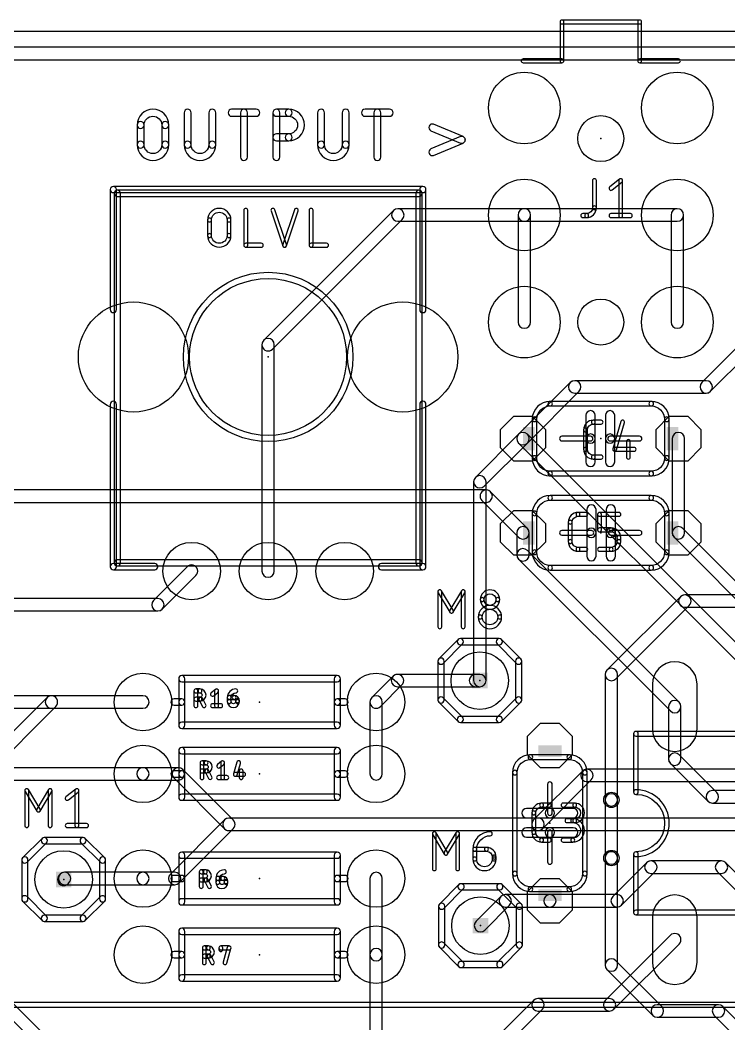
# Model space of a CAD drawing. Extents: x -1 to 105, y 0 to 76.
# Drawn here: x 22.98 to 46.14, y 42.78 to 75.59 of the extents above; entities that cross this region are included whole.
import ezdxf

# ---------------------------------------------------------------- set-up
doc = ezdxf.new("R2010")
doc.units = 0
for name, color, linetype in [('1', 12, 'CONTINUOUS'), ('16', 132, 'CONTINUOUS'), ('17', 110, 'CONTINUOUS'), ('18', 110, 'CONTINUOUS'), ('20', 31, 'CONTINUOUS'), ('21', 253, 'CONTINUOUS'), ('23', 53, 'CONTINUOUS'), ('25', 253, 'CONTINUOUS'), ('51', 253, 'CONTINUOUS')]:
    doc.layers.add(name, color=color, linetype=linetype)

# ---------------------------------------------------------------- blocks, each defined once
blk = doc.blocks.new('RECT')
blk.add_solid([(-0.5, -0.5), (0.5, -0.5), (-0.5, 0.5), (0.5, 0.5)])
blk = doc.blocks.new('OCTAGONP')
blk.add_lwpolyline([(-0.5, -0.2071), (-0.5, 0.2071), (-0.2071, 0.5), (0.2071, 0.5), (0.5, 0.2071), (0.5, -0.2071), (0.2071, -0.5), (-0.2071, -0.5)], close=True)
blk = doc.blocks.new('LONGP100')
blk.add_lwpolyline([(-0.5, -0.5), (0.5, -0.5, 1), (0.5, 0.5), (-0.5, 0.5, 1)], format="xyb", close=True)
blk = doc.blocks.new('ROUNDP')
blk.add_circle((0, 0), 0.5)
blk = doc.blocks.new('ROUNDV')
blk.add_circle((0, 0), 0.5)

msp = doc.modelspace()

# ---------------------------------------------------------------- linework, layer by layer
at = {"layer": '1'}
for points in [[(39.2663, 61.7663), (46.7663, 54.2663, 1), (47.0537, 54.5537), (39.5537, 62.0537, 1)], [(44.6932, 58.83), (44.6932, 61.91, 1), (44.2868, 61.91), (44.2868, 58.83, 1)], [(38.21, 60.2332), (22.37, 60.2332, 1), (22.37, 59.8268), (38.21, 59.8268, 1)], [(38.0663, 59.8863), (39.2663, 58.6863, 1), (39.5537, 58.9737), (38.3537, 60.1737, 1)], [(39.6132, 58.11), (39.6132, 58.83, 1), (39.2068, 58.83), (39.2068, 58.11, 1)], [(47.5637, 56.0437), (44.6337, 58.9737, 1), (44.3463, 58.6863), (47.2763, 55.7563, 1)], [(44.5137, 53.2937), (39.5537, 58.2537, 1), (39.2663, 57.9663), (44.2263, 53.0063, 1)], [(27.6237, 56.3363), (28.7237, 57.4363, 1), (28.4363, 57.7237), (27.3363, 56.6237, 1)], [(27.48, 56.6832), (20.22, 56.6832, 1), (20.22, 56.2768), (27.48, 56.2768, 1)], [(34.7537, 53.1563), (35.4537, 53.8563, 1), (35.1663, 54.1437), (34.4663, 53.4437, 1)], [(35.31, 53.7968), (38, 53.7968, 1), (38, 54.2032), (35.31, 54.2032, 1)], [(37.86, 53.7968), (38, 53.7968, 1), (38, 54.2032), (37.86, 54.2032, 1)], [(21, 53.0968), (26.99, 53.0968, 1), (26.99, 53.5032), (21, 53.5032, 1)], [(34.4068, 53.3), (34.4068, 50.95, 1), (34.8132, 50.95), (34.8132, 53.3, 1)], [(19.25, 50.7468), (26.99, 50.7468, 1), (26.99, 51.1532), (19.25, 51.1532, 1)], [(40.0437, 49.1563), (41.6437, 50.7563, 1), (41.3563, 51.0437), (39.7563, 49.4437, 1)], [(41.5, 50.6968), (58.7, 50.6968, 1), (58.7, 51.1032), (41.5, 51.1032, 1)], [(42.0968, 50.1), (42.0968, 48.2, 1), (42.5032, 48.2), (42.5032, 50.1, 1)], [(28.1737, 47.3863), (29.9437, 49.1563, 1), (29.6563, 49.4437), (27.8863, 47.6737, 1)], [(29.8, 49.0968), (39.9, 49.0968, 1), (39.9, 49.5032), (29.8, 49.5032, 1)], [(43.4463, 48.0437), (42.3463, 46.9437, 1), (42.6337, 46.6563), (43.7337, 47.7563, 1)], [(43.59, 47.6968), (45.9, 47.6968, 1), (45.9, 48.1032), (43.59, 48.1032, 1)], [(45.7563, 47.7563), (46.7663, 46.7463, 1), (47.0537, 47.0337), (46.0437, 48.0437, 1)], [(24.5437, 47.3563), (24.5737, 47.3863, 1), (24.2863, 47.6737), (24.2563, 47.6437, 1)], [(24.43, 47.3268), (26.99, 47.3268, 1), (26.99, 47.7332), (24.43, 47.7332, 1)], [(26.99, 47.3268), (28.03, 47.3268, 1), (28.03, 47.7332), (26.99, 47.7332, 1)], [(34.4068, 47.53), (34.4068, 45.04, 1), (34.8132, 45.04), (34.8132, 47.53, 1)], [(38.1637, 45.8463), (38.9737, 46.6563, 1), (38.6863, 46.9437), (37.8763, 46.1337, 1)], [(38.83, 46.5968), (40.29, 46.5968, 1), (40.29, 47.0032), (38.83, 47.0032, 1)], [(40.29, 46.5968), (42.49, 46.5968, 1), (42.49, 47.0032), (40.29, 47.0032, 1)], [(44.2263, 45.6737), (42.0963, 43.5437, 1), (42.3837, 43.2563), (44.5137, 45.3863, 1)], [(34.4068, 45.04), (34.4068, 40.91, 1), (34.8132, 40.91), (34.8132, 45.04, 1)], [(39.7563, 43.5437), (38.5363, 42.3237, 1), (38.8237, 42.0363), (40.0437, 43.2563, 1)], [(42.24, 43.6032), (39.9, 43.6032, 1), (39.9, 43.1968), (42.24, 43.1968, 1)]]:
    msp.add_lwpolyline(points, format="xyb", close=True, dxfattribs=at)
at = {"layer": '16'}
for points in [[(99.5, 74.7032), (4.5, 74.7032, 1), (4.5, 74.2968), (99.5, 74.2968, 1)], [(35.1755, 69.3629), (30.9363, 65.1237, 1), (31.2237, 64.8363), (35.4629, 69.0755, 1)], [(39.4542, 69.4224), (35.3192, 69.4224, 1), (35.3192, 69.016), (39.4542, 69.016, 1)], [(39.6574, 65.7192), (39.6574, 69.2192, 1), (39.251, 69.2192), (39.251, 65.7192, 1)], [(44.4542, 69.4224), (39.4542, 69.4224, 1), (39.4542, 69.016), (44.4542, 69.016, 1)], [(44.6574, 65.7192), (44.6574, 69.2192, 1), (44.251, 69.2192), (44.251, 65.7192, 1)], [(31.2832, 57.58), (31.2832, 64.98, 1), (30.8768, 64.98), (30.8768, 57.58, 1)], [(45.5437, 63.4563), (46.7437, 64.6563, 1), (46.4563, 64.9437), (45.2563, 63.7437, 1)], [(39.5537, 61.7663), (41.2437, 63.4563, 1), (40.9563, 63.7437), (39.2663, 62.0537, 1)], [(41.1, 63.3968), (45.4, 63.3968, 1), (45.4, 63.8032), (41.1, 63.8032, 1)], [(38.1437, 60.3563), (39.5537, 61.7663, 1), (39.2663, 62.0537), (37.8563, 60.6437, 1)], [(38.2032, 54), (38.2032, 60.5, 1), (37.7968, 60.5), (37.7968, 54, 1)], [(44.5563, 56.7437), (42.1563, 54.3437, 1), (42.4437, 54.0563), (44.8437, 56.4563, 1)], [(47.7, 56.8032), (44.7, 56.8032, 1), (44.7, 56.3968), (47.7, 56.3968, 1)], [(42.0968, 54.2), (42.0968, 50.1, 1), (42.5032, 50.1), (42.5032, 54.2, 1)], [(23.8563, 53.4437), (21.6563, 51.2437, 1), (21.9437, 50.9563), (24.1437, 53.1563, 1)], [(26.99, 53.5032), (24, 53.5032, 1), (24, 53.0968), (26.99, 53.0968, 1)], [(44.1668, 53.15), (44.1668, 51.43, 1), (44.5732, 51.43), (44.5732, 53.15, 1)], [(44.2263, 51.2863), (45.4563, 50.0563, 1), (45.7437, 50.3437), (44.5137, 51.5737, 1)], [(26.99, 50.7468), (28.15, 50.7468, 1), (28.15, 51.1532), (26.99, 51.1532, 1)], [(28.0063, 50.8063), (29.6563, 49.1563, 1), (29.9437, 49.4437), (28.2937, 51.0937, 1)], [(45.6, 49.9968), (64.5, 49.9968, 1), (64.5, 50.4032), (45.6, 50.4032, 1)], [(29.8, 49.0968), (66.4, 49.0968, 1), (66.4, 49.5032), (29.8, 49.5032, 1)], [(42.0968, 48.2), (42.0968, 44.7, 1), (42.5032, 44.7), (42.5032, 48.2, 1)], [(42.1563, 44.5563), (43.6563, 43.0563, 1), (43.9437, 43.3437), (42.4437, 44.8437, 1)], [(21.6563, 43.9563), (26.6563, 38.9563, 1), (26.9437, 39.2437), (21.9437, 44.2437, 1)], [(43.8, 42.9968), (45.8, 42.9968, 1), (45.8, 43.4032), (43.8, 43.4032, 1)], [(45.6563, 43.0563), (56.6563, 32.0563, 1), (56.9437, 32.3437), (45.9437, 43.3437, 1)]]:
    msp.add_lwpolyline(points, format="xyb", close=True, dxfattribs=at)
at = {"layer": '20'}
msp.add_line((101.55, 75.22), (2, 75.22), dxfattribs=at)
for centre in [(41.9542, 71.7192), (41.9542, 65.7192)]:
    msp.add_circle(centre, 0.75, dxfattribs=at)
at = {"layer": '21'}
for points in [[(26.023, 69.9514), (36.137, 69.9514, 1), (36.137, 70.1546), (26.023, 70.1546, 1)], [(26.1246, 66.13), (26.1246, 70.053, 1), (25.9214, 70.053), (25.9214, 66.13, 1)], [(36.0354, 70.053), (36.0354, 66.13, 1), (36.2386, 66.13), (36.2386, 70.053, 1)], [(26.1246, 57.723), (26.1246, 63.03, 1), (25.9214, 63.03), (25.9214, 57.723, 1)], [(36.0354, 63.03), (36.0354, 57.723, 1), (36.2386, 57.723), (36.2386, 63.03, 1)], [(40.299, 62.9768, 1), (40.299, 63.1292, 0.4142), (39.7148, 62.545, 1), (39.8672, 62.545, -0.4142)], [(40.299, 62.9768), (43.601, 62.9768, 1), (43.601, 63.1292), (40.299, 63.1292, 1)], [(44.0328, 62.545, 1), (44.1852, 62.545, 0.4142), (43.601, 63.1292, 1), (43.601, 62.9768, -0.4142)], [(41.7722, 61.91), (41.7722, 62.672, 1), (41.4674, 62.672), (41.4674, 61.91, 1)], [(42.4072, 61.91), (42.4072, 62.672, 1), (42.1024, 62.672), (42.1024, 61.91, 1)], [(41.7722, 61.148), (41.7722, 61.91, 1), (41.4674, 61.91), (41.4674, 61.148, 1)], [(42.4072, 61.148), (42.4072, 61.91, 1), (42.1024, 61.91), (42.1024, 61.148, 1)], [(40.68, 61.8338), (41.6198, 61.8338, 1), (41.6198, 61.9862), (40.68, 61.9862, 1)], [(43.22, 61.9862), (42.2548, 61.9862, 1), (42.2548, 61.8338), (43.22, 61.8338, 1)], [(39.8672, 61.275, 1), (39.7148, 61.275, 0.4142), (40.299, 60.6908, 1), (40.299, 60.8432, -0.4142)], [(43.601, 60.8432, 1), (43.601, 60.6908, 0.4142), (44.1852, 61.275, 1), (44.0328, 61.275, -0.4142)], [(40.299, 60.6908), (43.601, 60.6908, 1), (43.601, 60.8432), (40.299, 60.8432, 1)], [(40.299, 59.8968, 1), (40.299, 60.0492, 0.4142), (39.7148, 59.465, 1), (39.8672, 59.465, -0.4142)], [(43.601, 60.0492), (40.299, 60.0492, 1), (40.299, 59.8968), (43.601, 59.8968, 1)], [(41.4928, 59.592), (41.4928, 58.83, 1), (41.7976, 58.83), (41.7976, 59.592, 1)], [(42.1278, 59.592), (42.1278, 58.83, 1), (42.4326, 58.83), (42.4326, 59.592, 1)], [(44.0328, 59.465, 1), (44.1852, 59.465, 0.4142), (43.601, 60.0492, 1), (43.601, 59.8968, -0.4142)], [(40.68, 58.7538), (41.6452, 58.7538, 1), (41.6452, 58.9062), (40.68, 58.9062, 1)], [(41.4928, 58.83), (41.4928, 58.068, 1), (41.7976, 58.068), (41.7976, 58.83, 1)], [(42.1278, 58.83), (42.1278, 58.068, 1), (42.4326, 58.068), (42.4326, 58.83, 1)], [(43.22, 58.9062), (42.2802, 58.9062, 1), (42.2802, 58.7538), (43.22, 58.7538, 1)], [(39.8672, 58.195, 1), (39.7148, 58.195, 0.4142), (40.299, 57.6108, 1), (40.299, 57.7632, -0.4142)], [(43.601, 57.7632, 1), (43.601, 57.6108, 0.4142), (44.1852, 58.195, 1), (44.0328, 58.195, -0.4142)], [(27.374, 57.8246), (26.023, 57.8246, 1), (26.023, 57.6214), (27.374, 57.6214, 1)], [(36.137, 57.8246), (34.786, 57.8246, 1), (34.786, 57.6214), (36.137, 57.6214, 1)], [(43.601, 57.7632), (40.299, 57.7632, 1), (40.299, 57.6108), (43.601, 57.6108, 1)], [(37.2932, 55.3418), (36.6582, 54.7068, 1), (36.8018, 54.5632), (37.4368, 55.1982, 1)], [(38.635, 55.3716), (37.365, 55.3716, 1), (37.365, 55.1684), (38.635, 55.1684, 1)], [(39.3418, 54.7068), (38.7068, 55.3418, 1), (38.5632, 55.1982), (39.1982, 54.5632, 1)], [(36.6284, 54.635), (36.6284, 53.365, 1), (36.8316, 53.365), (36.8316, 54.635, 1)], [(39.3716, 53.365), (39.3716, 54.635, 1), (39.1684, 54.635), (39.1684, 53.365, 1)], [(28.26, 53.9604), (33.34, 53.9604, 1), (33.34, 54.1636), (28.26, 54.1636, 1)], [(28.3616, 53.3), (28.3616, 54.062, 1), (28.1584, 54.062), (28.1584, 53.3, 1)], [(33.2384, 54.062), (33.2384, 53.3, 1), (33.4416, 53.3), (33.4416, 54.062, 1)], [(28.26, 53.4016), (28.006, 53.4016, 1), (28.006, 53.1984), (28.26, 53.1984, 1)], [(28.3616, 52.538), (28.3616, 53.3, 1), (28.1584, 53.3), (28.1584, 52.538, 1)], [(33.2384, 53.3), (33.2384, 52.538, 1), (33.4416, 52.538), (33.4416, 53.3, 1)], [(33.34, 53.1984), (33.594, 53.1984, 1), (33.594, 53.4016), (33.34, 53.4016, 1)], [(36.6582, 53.2932), (37.2932, 52.6582, 1), (37.4368, 52.8018), (36.8018, 53.4368, 1)], [(38.7068, 52.6582), (39.3418, 53.2932, 1), (39.1982, 53.4368), (38.5632, 52.8018, 1)], [(33.34, 52.6396), (28.26, 52.6396, 1), (28.26, 52.4364), (33.34, 52.4364, 1)], [(37.365, 52.6284), (38.635, 52.6284, 1), (38.635, 52.8316), (37.365, 52.8316, 1)], [(60.88, 52.3372), (43.1, 52.3372, 1), (43.1, 52.1848), (60.88, 52.1848, 1)], [(43.0238, 52.261), (43.0238, 50.356, 1), (43.1762, 50.356), (43.1762, 52.261, 1)], [(28.26, 51.6104), (33.34, 51.6104, 1), (33.34, 51.8136), (28.26, 51.8136, 1)], [(28.3616, 50.95), (28.3616, 51.712, 1), (28.1584, 51.712), (28.1584, 50.95, 1)], [(33.2384, 51.712), (33.2384, 50.95, 1), (33.4416, 50.95), (33.4416, 51.712, 1)], [(39.655, 51.4228, 1), (39.655, 51.5752, 0.4142), (39.0708, 50.991, 1), (39.2232, 50.991, -0.4142)], [(41.3568, 50.991, 1), (41.5092, 50.991, 0.4142), (40.925, 51.5752, 1), (40.925, 51.4228, -0.4142)], [(28.26, 51.0516), (28.006, 51.0516, 1), (28.006, 50.8484), (28.26, 50.8484, 1)], [(28.3616, 50.188), (28.3616, 50.95, 1), (28.1584, 50.95), (28.1584, 50.188, 1)], [(33.2384, 50.95), (33.2384, 50.188, 1), (33.4416, 50.188), (33.4416, 50.95, 1)], [(33.34, 50.8484), (33.594, 50.8484, 1), (33.594, 51.0516), (33.34, 51.0516, 1)], [(39.0708, 50.991), (39.0708, 47.689, 1), (39.2232, 47.689), (39.2232, 50.991, 1)], [(41.3568, 50.991), (41.3568, 47.689, 1), (41.5092, 47.689), (41.5092, 50.991, 1)], [(40.2138, 50.61), (40.2138, 49.6702, 1), (40.3662, 49.6702), (40.3662, 50.61, 1)], [(33.34, 50.2896), (28.26, 50.2896, 1), (28.26, 50.0864), (33.34, 50.0864, 1)], [(43.1, 48.4002, 1), (43.1, 48.2478, 1), (43.1, 50.4322, 1), (43.1, 50.2798, -1)], [(39.528, 49.5178), (40.29, 49.5178, 1), (40.29, 49.8226), (39.528, 49.8226, 1)], [(40.29, 49.5178), (41.052, 49.5178, 1), (41.052, 49.8226), (40.29, 49.8226, 1)], [(39.528, 48.8828), (40.29, 48.8828, 1), (40.29, 49.1876), (39.528, 49.1876, 1)], [(40.29, 48.8828), (41.052, 48.8828, 1), (41.052, 49.1876), (40.29, 49.1876, 1)], [(40.3662, 48.07), (40.3662, 49.0352, 1), (40.2138, 49.0352), (40.2138, 48.07, 1)], [(23.6932, 48.8418), (23.0582, 48.2068, 1), (23.2018, 48.0632), (23.8368, 48.6982, 1)], [(25.035, 48.8716), (23.765, 48.8716, 1), (23.765, 48.6684), (25.035, 48.6684, 1)], [(25.7418, 48.2068), (25.1068, 48.8418, 1), (24.9632, 48.6982), (25.5982, 48.0632, 1)], [(28.3616, 47.53), (28.3616, 48.292, 1), (28.1584, 48.292), (28.1584, 47.53, 1)], [(28.26, 48.1904), (33.34, 48.1904, 1), (33.34, 48.3936), (28.26, 48.3936, 1)], [(33.2384, 48.292), (33.2384, 47.53, 1), (33.4416, 47.53), (33.4416, 48.292, 1)], [(43.1762, 46.419), (43.1762, 48.324, 1), (43.0238, 48.324), (43.0238, 46.419, 1)], [(23.0284, 48.135), (23.0284, 46.865, 1), (23.2316, 46.865), (23.2316, 48.135, 1)], [(25.7716, 46.865), (25.7716, 48.135, 1), (25.5684, 48.135), (25.5684, 46.865, 1)], [(28.26, 47.6316), (28.006, 47.6316, 1), (28.006, 47.4284), (28.26, 47.4284, 1)], [(28.3616, 46.768), (28.3616, 47.53, 1), (28.1584, 47.53), (28.1584, 46.768, 1)], [(33.2384, 47.53), (33.2384, 46.768, 1), (33.4416, 46.768), (33.4416, 47.53, 1)], [(33.34, 47.4284), (33.594, 47.4284, 1), (33.594, 47.6316), (33.34, 47.6316, 1)], [(39.2232, 47.689, 1), (39.0708, 47.689, 0.4142), (39.655, 47.1048, 1), (39.655, 47.2572, -0.4142)], [(40.925, 47.2572, 1), (40.925, 47.1048, 0.4142), (41.5092, 47.689, 1), (41.3568, 47.689, -0.4142)], [(37.3132, 47.3318), (36.6782, 46.6968, 1), (36.8218, 46.5532), (37.4568, 47.1882, 1)], [(38.655, 47.3616), (37.385, 47.3616, 1), (37.385, 47.1584), (38.655, 47.1584, 1)], [(39.3618, 46.6968), (38.7268, 47.3318, 1), (38.5832, 47.1882), (39.2182, 46.5532, 1)], [(23.0582, 46.7932), (23.6932, 46.1582, 1), (23.8368, 46.3018), (23.2018, 46.9368, 1)], [(25.1068, 46.1582), (25.7418, 46.7932, 1), (25.5982, 46.9368), (24.9632, 46.3018, 1)], [(33.34, 46.8696), (28.26, 46.8696, 1), (28.26, 46.6664), (33.34, 46.6664, 1)], [(36.6484, 46.625), (36.6484, 45.355, 1), (36.8516, 45.355), (36.8516, 46.625, 1)], [(39.3916, 45.355), (39.3916, 46.625, 1), (39.1884, 46.625), (39.1884, 45.355, 1)], [(23.765, 46.1284), (25.035, 46.1284, 1), (25.035, 46.3316), (23.765, 46.3316, 1)], [(43.1, 46.3428), (60.88, 46.3428, 1), (60.88, 46.4952), (43.1, 46.4952, 1)], [(28.3616, 45.04), (28.3616, 45.802, 1), (28.1584, 45.802), (28.1584, 45.04, 1)], [(28.26, 45.7004), (33.34, 45.7004, 1), (33.34, 45.9036), (28.26, 45.9036, 1)], [(33.2384, 45.802), (33.2384, 45.04, 1), (33.4416, 45.04), (33.4416, 45.802, 1)], [(36.6782, 45.2832), (37.3132, 44.6482, 1), (37.4568, 44.7918), (36.8218, 45.4268, 1)], [(38.7268, 44.6482), (39.3618, 45.2832, 1), (39.2182, 45.4268), (38.5832, 44.7918, 1)], [(28.26, 45.1416), (28.006, 45.1416, 1), (28.006, 44.9384), (28.26, 44.9384, 1)], [(28.3616, 44.278), (28.3616, 45.04, 1), (28.1584, 45.04), (28.1584, 44.278, 1)], [(33.2384, 45.04), (33.2384, 44.278, 1), (33.4416, 44.278), (33.4416, 45.04, 1)], [(33.34, 44.9384), (33.594, 44.9384, 1), (33.594, 45.1416), (33.34, 45.1416, 1)], [(37.385, 44.6184), (38.655, 44.6184, 1), (38.655, 44.8216), (37.385, 44.8216, 1)], [(33.34, 44.3796), (28.26, 44.3796, 1), (28.26, 44.1764), (33.34, 44.1764, 1)]]:
    msp.add_lwpolyline(points, format="xyb", close=True, dxfattribs=at)
for radius in [2.7686, 2.5654]:
    msp.add_circle((31.08, 64.58), radius, dxfattribs=at)
at = {"layer": '23'}
for p in [(41.9542, 71.7192), (31.08, 64.58), (41.95, 61.91), (41.95, 58.83), (38, 54), (30.8, 53.3), (30.8, 50.95), (40.29, 49.34), (24.4, 47.5), (30.8, 47.53), (38.02, 45.99), (30.8, 45.04)]:
    msp.add_point(p, dxfattribs=at)
at = {"layer": '25'}
for points in [[(27.6043, 72.1599, 1), (27.8329, 72.1599, 1), (26.8, 72.1599, 1), (27.0286, 72.1599, -1)], [(28.3361, 72.5621), (28.3361, 71.5165, 1), (28.5647, 71.5165), (28.5647, 72.5621, 1)], [(29.3691, 71.5165), (29.3691, 72.5621, 1), (29.1405, 72.5621), (29.1405, 71.5165, 1)], [(29.8875, 72.4478), (30.6918, 72.4478, 1), (30.6918, 72.6764), (29.8875, 72.6764, 1)], [(30.4039, 71.1143), (30.4039, 72.5621, 1), (30.1753, 72.5621), (30.1753, 71.1143, 1)], [(31.467, 71.1143), (31.467, 72.5621, 1), (31.2384, 72.5621), (31.2384, 71.1143, 1)], [(31.3527, 72.4478), (31.7549, 72.4478, 1), (31.7549, 72.6764), (31.3527, 72.6764, 1)], [(31.7549, 71.8721, 1), (31.7549, 71.6435, 1), (31.7549, 72.6764, 1), (31.7549, 72.4478, -1)], [(32.6968, 72.5621), (32.6968, 71.5165, 1), (32.9254, 71.5165), (32.9254, 72.5621, 1)], [(33.7297, 71.5165), (33.7297, 72.5621, 1), (33.5011, 72.5621), (33.5011, 71.5165, 1)], [(34.2481, 72.4478), (35.0524, 72.4478, 1), (35.0524, 72.6764), (34.2481, 72.6764, 1)], [(34.7645, 71.1143), (34.7645, 72.5621, 1), (34.5359, 72.5621), (34.5359, 71.1143, 1)], [(27.0286, 71.5165), (27.0286, 72.1599, 1), (26.8, 72.1599), (26.8, 71.5165, 1)], [(27.6043, 72.1599), (27.6043, 71.5165, 1), (27.8329, 71.5165), (27.8329, 72.1599, 1)], [(31.7549, 71.8721), (31.3527, 71.8721, 1), (31.3527, 71.6435), (31.7549, 71.6435, 1)], [(36.4031, 71.974), (37.3683, 71.5718, 1), (37.4562, 71.7828), (36.491, 72.185, 1)], [(27.0286, 71.5165, 1), (26.8, 71.5165, 1), (27.8329, 71.5165, 1), (27.6043, 71.5165, -1)], [(28.5647, 71.5165, 1), (28.3361, 71.5165, 1), (29.3691, 71.5165, 1), (29.1405, 71.5165, -1)], [(32.9254, 71.5165, 1), (32.6968, 71.5165, 1), (33.7297, 71.5165, 1), (33.5011, 71.5165, -1)], [(37.3683, 71.7828), (36.4031, 71.3807, 1), (36.491, 71.1697), (37.4562, 71.5718, 1)], [(41.6813, 70.3437), (41.6813, 69.4547, 1), (41.8083, 69.4547), (41.8083, 70.3437, 1)], [(42.3254, 70.0401), (42.6429, 70.2941, 1), (42.5635, 70.3933), (42.246, 70.1393, 1)], [(42.5397, 70.3437), (42.5397, 69.2007, 1), (42.6667, 69.2007), (42.6667, 70.3437, 1)], [(29.7389, 69.057, 1), (29.8659, 69.057, 1), (29.1039, 69.057, 1), (29.2309, 69.057, -1)], [(30.2875, 69.3745), (30.2875, 68.2315, 1), (30.4145, 68.2315), (30.4145, 69.3745, 1)], [(31.1772, 69.3544), (31.5582, 68.2114, 1), (31.6787, 68.2516), (31.2977, 69.3946, 1)], [(31.6787, 68.2114), (32.0597, 69.3544, 1), (31.9392, 69.3946), (31.5582, 68.2516, 1)], [(32.4211, 69.3745), (32.4211, 68.2315, 1), (32.5481, 68.2315), (32.5481, 69.3745, 1)], [(41.4908, 69.2642), (41.3638, 69.2642, 1), (41.3638, 69.1372), (41.4908, 69.1372, 1)], [(41.4908, 69.2642, 1), (41.4908, 69.1372, 0.4142), (41.8083, 69.4547, 1), (41.6813, 69.4547, -0.4142)], [(42.2857, 69.1372), (42.9207, 69.1372, 1), (42.9207, 69.2642), (42.2857, 69.2642, 1)], [(29.2309, 68.549), (29.2309, 69.057, 1), (29.1039, 69.057), (29.1039, 68.549, 1)], [(29.7389, 69.057), (29.7389, 68.549, 1), (29.8659, 68.549), (29.8659, 69.057, 1)], [(29.2309, 68.549, 1), (29.1039, 68.549, 1), (29.8659, 68.549, 1), (29.7389, 68.549, -1)], [(30.351, 68.168), (30.859, 68.168, 1), (30.859, 68.295), (30.351, 68.295, 1)], [(32.4846, 68.168), (32.9926, 68.168, 1), (32.9926, 68.295), (32.4846, 68.295, 1)], [(41.7083, 62.386, 1), (41.7083, 62.513, 0.4142), (41.3908, 62.1955, 1), (41.5178, 62.1955, -0.4142)], [(41.7083, 62.386), (41.9623, 62.386, 1), (41.9623, 62.513), (41.7083, 62.513, 1)], [(42.6034, 62.4669), (42.3494, 61.5779, 1), (42.4716, 61.5431), (42.7256, 62.4321, 1)], [(41.5178, 61.5605), (41.5178, 62.1955, 1), (41.3908, 62.1955), (41.3908, 61.5605, 1)], [(42.7915, 61.8145), (42.7915, 61.3065, 1), (42.9185, 61.3065), (42.9185, 61.8145, 1)], [(41.5178, 61.5605, 1), (41.3908, 61.5605, 0.4142), (41.7083, 61.243, 1), (41.7083, 61.37, -0.4142)], [(41.9623, 61.37), (41.7083, 61.37, 1), (41.7083, 61.243), (41.9623, 61.243, 1)], [(42.4105, 61.497), (43.0455, 61.497, 1), (43.0455, 61.624), (42.4105, 61.624, 1)], [(41.2085, 59.37, 1), (41.2085, 59.497, 0.4142), (40.891, 59.1795, 1), (41.018, 59.1795, -0.4142)], [(41.2085, 59.37), (41.4625, 59.37, 1), (41.4625, 59.497), (41.2085, 59.497, 1)], [(41.9742, 58.9255), (41.9742, 59.4335, 1), (41.8472, 59.4335), (41.8472, 58.9255, 1)], [(41.9107, 59.37), (42.5457, 59.37, 1), (42.5457, 59.497), (41.9107, 59.497, 1)], [(41.018, 58.5445), (41.018, 59.1795, 1), (40.891, 59.1795), (40.891, 58.5445, 1)], [(42.2917, 58.989), (41.9107, 58.989, 1), (41.9107, 58.862), (42.2917, 58.862, 1)], [(42.4822, 58.6715, 1), (42.6092, 58.6715, 0.4142), (42.2917, 58.989, 1), (42.2917, 58.862, -0.4142)], [(41.018, 58.5445, 1), (40.891, 58.5445, 0.4142), (41.2085, 58.227, 1), (41.2085, 58.354, -0.4142)], [(42.2917, 58.354, 1), (42.2917, 58.227, 0.4142), (42.6092, 58.5445, 1), (42.4822, 58.5445, -0.4142)], [(42.6092, 58.5445), (42.6092, 58.6715, 1), (42.4822, 58.6715), (42.4822, 58.5445, 1)], [(41.4625, 58.354), (41.2085, 58.354, 1), (41.2085, 58.227), (41.4625, 58.227, 1)], [(41.9107, 58.227), (42.2917, 58.227, 1), (42.2917, 58.354), (41.9107, 58.354, 1)], [(36.639, 56.8708), (37.02, 56.2358, 1), (37.129, 56.3012), (36.748, 56.9362, 1)], [(36.757, 55.7605), (36.757, 56.9035, 1), (36.63, 56.9035), (36.63, 55.7605, 1)], [(37.129, 56.2358), (37.51, 56.8708, 1), (37.401, 56.9362), (37.02, 56.3012, 1)], [(37.392, 56.9035), (37.392, 55.7605, 1), (37.519, 55.7605), (37.519, 56.9035, 1)], [(38.5223, 56.6495, 1), (38.6493, 56.6495, 1), (38.0143, 56.6495, 1), (38.1413, 56.6495, -1)], [(38.5858, 56.078, 1), (38.7128, 56.078, 1), (37.9508, 56.078, 1), (38.0778, 56.078, -1)], [(38.1413, 56.6495, 1), (38.0143, 56.6495, 1), (38.6493, 56.6495, 1), (38.5223, 56.6495, -1)], [(38.0778, 56.078, 1), (37.9508, 56.078, 1), (38.7128, 56.078, 1), (38.5858, 56.078, -1)], [(28.784, 53.1795), (28.784, 53.6621, 1), (28.657, 53.6621), (28.657, 53.1795, 1)], [(28.7205, 53.5986), (28.8545, 53.5986, 1), (28.8545, 53.7256), (28.7205, 53.7256, 1)], [(28.8545, 53.4575, 1), (28.8545, 53.3305, 1), (28.8545, 53.7256, 1), (28.8545, 53.5986, -1)], [(29.3024, 53.5053), (29.4365, 53.6125, 1), (29.3571, 53.7117), (29.2231, 53.6044, 1)], [(29.3333, 53.6621), (29.3333, 53.1795, 1), (29.4603, 53.1795), (29.4603, 53.6621, 1)], [(30.0259, 53.5986, 1), (30.0259, 53.7256, 0.4142), (29.7479, 53.4476, 1), (29.8749, 53.4476, -0.4142)], [(29.8114, 53.3841), (29.9723, 53.3841, 1), (29.9723, 53.5111), (29.8114, 53.5111, 1)], [(29.8749, 53.3136), (29.8749, 53.4476, 1), (29.7479, 53.4476), (29.7479, 53.3136, 1)], [(30.016, 53.3404, 1), (30.143, 53.3404, 0.4142), (29.9723, 53.5111, 1), (29.9723, 53.3841, -0.4142)], [(28.8545, 53.4575), (28.7205, 53.4575, 1), (28.7205, 53.3305), (28.8545, 53.3305, 1)], [(29.0454, 53.2079), (28.9382, 53.4224, 1), (28.8246, 53.3656), (28.9318, 53.1511, 1)], [(29.2628, 53.116), (29.5309, 53.116, 1), (29.5309, 53.243), (29.2628, 53.243, 1)], [(29.8749, 53.3136, 1), (29.7479, 53.3136, 1), (30.143, 53.3136, 1), (30.016, 53.3136, -1)], [(30.016, 53.3404), (30.016, 53.3136, 1), (30.143, 53.3136), (30.143, 53.3404, 1)], [(28.984, 50.8295), (28.984, 51.3121, 1), (28.857, 51.3121), (28.857, 50.8295, 1)], [(28.9205, 51.2486), (29.0546, 51.2486, 1), (29.0546, 51.3756), (28.9205, 51.3756, 1)], [(29.0546, 51.1075, 1), (29.0546, 50.9805, 1), (29.0546, 51.3756, 1), (29.0546, 51.2486, -1)], [(29.5024, 51.1553), (29.6365, 51.2625, 1), (29.5571, 51.3617), (29.4231, 51.2544, 1)], [(29.5333, 51.3121), (29.5333, 50.8295, 1), (29.6603, 50.8295), (29.6603, 51.3121, 1)], [(30.0576, 51.3295), (29.9503, 50.9542, 1), (30.0725, 50.9193), (30.1797, 51.2947, 1)], [(29.0546, 51.1075), (28.9205, 51.1075, 1), (28.9205, 50.9805), (29.0546, 50.9805, 1)], [(29.2454, 50.8579), (29.1382, 51.0724, 1), (29.0246, 51.0156), (29.1318, 50.8011, 1)], [(29.4628, 50.766), (29.7309, 50.766, 1), (29.7309, 50.893), (29.4628, 50.893, 1)], [(30.0114, 50.8732), (30.2795, 50.8732, 1), (30.2795, 51.0002), (30.0114, 51.0002, 1)], [(30.1356, 51.044), (30.1356, 50.8295, 1), (30.2626, 50.8295), (30.2626, 51.044, 1)], [(23.139, 50.3708), (23.52, 49.7358, 1), (23.629, 49.8012), (23.248, 50.4362, 1)], [(23.257, 49.2605), (23.257, 50.4035, 1), (23.13, 50.4035), (23.13, 49.2605, 1)], [(23.629, 49.7358), (24.01, 50.3708, 1), (23.901, 50.4362), (23.52, 49.8012, 1)], [(23.892, 50.4035), (23.892, 49.2605, 1), (24.019, 49.2605), (24.019, 50.4035, 1)], [(24.554, 50.0999), (24.8715, 50.3539, 1), (24.7921, 50.4531), (24.4746, 50.1991, 1)], [(24.7683, 50.4035), (24.7683, 49.2605, 1), (24.8953, 49.2605), (24.8953, 50.4035, 1)], [(40.0183, 49.866, 1), (40.0183, 49.993, 0.4142), (39.7008, 49.6755, 1), (39.8278, 49.6755, -0.4142)], [(40.0183, 49.866), (40.2723, 49.866, 1), (40.2723, 49.993), (40.0183, 49.993, 1)], [(40.7205, 49.866), (41.1015, 49.866, 1), (41.1015, 49.993), (40.7205, 49.993, 1)], [(41.1015, 49.485, 1), (41.1015, 49.358, 1), (41.1015, 49.993, 1), (41.1015, 49.866, -1)], [(39.8278, 49.0405), (39.8278, 49.6755, 1), (39.7008, 49.6755), (39.7008, 49.0405, 1)], [(24.5143, 49.197), (25.1493, 49.197, 1), (25.1493, 49.324), (24.5143, 49.324, 1)], [(41.1015, 49.485), (40.8475, 49.485, 1), (40.8475, 49.358), (41.1015, 49.358, 1)], [(41.038, 48.85, 1), (41.038, 48.723, 1), (41.038, 49.485, 1), (41.038, 49.358, -1)], [(36.459, 48.9608), (36.84, 48.3258, 1), (36.949, 48.3912), (36.568, 49.0262, 1)], [(36.577, 47.8505), (36.577, 48.9935, 1), (36.45, 48.9935), (36.45, 47.8505, 1)], [(36.949, 48.3258), (37.33, 48.9608, 1), (37.221, 49.0262), (36.84, 48.3912, 1)], [(37.212, 48.9935), (37.212, 47.8505, 1), (37.339, 47.8505), (37.339, 48.9935, 1)], [(38.3423, 48.93, 1), (38.3423, 49.057, 0.4142), (37.7708, 48.4855, 1), (37.8978, 48.4855, -0.4142)], [(39.8278, 49.0405, 1), (39.7008, 49.0405, 0.4142), (40.0183, 48.723, 1), (40.0183, 48.85, -0.4142)], [(40.2723, 48.85), (40.0183, 48.85, 1), (40.0183, 48.723), (40.2723, 48.723, 1)], [(40.7205, 48.723), (41.038, 48.723, 1), (41.038, 48.85), (40.7205, 48.85, 1)], [(37.8343, 48.422), (38.2153, 48.422, 1), (38.2153, 48.549), (37.8343, 48.549, 1)], [(37.8978, 48.168), (37.8978, 48.4855, 1), (37.7708, 48.4855), (37.7708, 48.168, 1)], [(38.4058, 48.2315, 1), (38.5328, 48.2315, 0.4142), (38.2153, 48.549, 1), (38.2153, 48.422, -0.4142)], [(38.4058, 48.2315), (38.4058, 48.168, 1), (38.5328, 48.168), (38.5328, 48.2315, 1)], [(37.8978, 48.168, 1), (37.7708, 48.168, 1), (38.5328, 48.168, 1), (38.4058, 48.168, -1)], [(28.9583, 47.2679), (28.9583, 47.7505, 1), (28.8313, 47.7505), (28.8313, 47.2679, 1)], [(28.8948, 47.687), (29.0289, 47.687, 1), (29.0289, 47.814), (28.8948, 47.814, 1)], [(29.0289, 47.5459, 1), (29.0289, 47.4189, 1), (29.0289, 47.814, 1), (29.0289, 47.687, -1)], [(29.6516, 47.687, 1), (29.6516, 47.814, 0.4142), (29.3736, 47.536, 1), (29.5006, 47.536, -0.4142)], [(29.4371, 47.4725), (29.5979, 47.4725, 1), (29.5979, 47.5995), (29.4371, 47.5995, 1)], [(29.5006, 47.402), (29.5006, 47.536, 1), (29.3736, 47.536), (29.3736, 47.402, 1)], [(29.6417, 47.4288, 1), (29.7687, 47.4288, 0.4142), (29.5979, 47.5995, 1), (29.5979, 47.4725, -0.4142)], [(29.0289, 47.5459), (28.8948, 47.5459, 1), (28.8948, 47.4189), (29.0289, 47.4189, 1)], [(29.2197, 47.2963), (29.1125, 47.5108, 1), (28.9989, 47.454), (29.1061, 47.2395, 1)], [(29.5006, 47.402, 1), (29.3736, 47.402, 1), (29.7687, 47.402, 1), (29.6417, 47.402, -1)], [(29.6417, 47.4288), (29.6417, 47.402, 1), (29.7687, 47.402), (29.7687, 47.4288, 1)], [(29.0583, 44.7779), (29.0583, 45.2605, 1), (28.9313, 45.2605), (28.9313, 44.7779, 1)], [(28.9948, 45.197), (29.1289, 45.197, 1), (29.1289, 45.324), (28.9948, 45.324, 1)], [(29.1289, 45.0559, 1), (29.1289, 44.9289, 1), (29.1289, 45.324, 1), (29.1289, 45.197, -1)], [(29.6006, 45.2069), (29.6006, 45.2605, 1), (29.4736, 45.2605), (29.4736, 45.2069, 1)], [(29.5371, 45.197), (29.8052, 45.197, 1), (29.8052, 45.324), (29.5371, 45.324, 1)], [(29.744, 45.2775), (29.6099, 44.7949, 1), (29.7323, 44.7609), (29.8664, 45.2435, 1)], [(29.1289, 45.0559), (28.9948, 45.0559, 1), (28.9948, 44.9289), (29.1289, 44.9289, 1)], [(29.3197, 44.8063), (29.2125, 45.0208, 1), (29.0989, 44.964), (29.2061, 44.7495, 1)], [(18.3, 43.325), (57.1, 43.325, 1), (57.1, 43.475), (18.3, 43.475, 1)]]:
    msp.add_lwpolyline(points, format="xyb", close=True, dxfattribs=at)
at = {"layer": '51'}
for points in [[(40.7477, 74.2592), (40.7477, 75.5292, 1), (40.6207, 75.5292), (40.6207, 74.2592, 1)], [(40.6842, 75.4657), (43.2242, 75.4657, 1), (43.2242, 75.5927), (40.6842, 75.5927, 1)], [(43.1607, 75.5292), (43.1607, 74.2592, 1), (43.2877, 74.2592), (43.2877, 75.5292, 1)], [(39.4142, 74.1957), (40.6842, 74.1957, 1), (40.6842, 74.3227), (39.4142, 74.3227, 1)], [(43.2242, 74.1957), (44.4942, 74.1957, 1), (44.4942, 74.3227), (43.2242, 74.3227, 1)], [(26.2516, 57.85), (26.2516, 69.926, 1), (26.0484, 69.926), (26.0484, 57.85, 1)], [(26.15, 69.8244), (36.01, 69.8244, 1), (36.01, 70.0276), (26.15, 70.0276, 1)], [(35.9084, 69.926), (35.9084, 57.85, 1), (36.1116, 57.85), (36.1116, 69.926, 1)], [(39.7148, 62.545), (39.7148, 61.275, 1), (39.8672, 61.275), (39.8672, 62.545, 1)], [(44.0328, 62.545), (44.0328, 61.275, 1), (44.1852, 61.275), (44.1852, 62.545, 1)], [(39.8672, 58.195), (39.8672, 59.465, 1), (39.7148, 59.465), (39.7148, 58.195, 1)], [(44.1852, 58.195), (44.1852, 59.465, 1), (44.0328, 59.465), (44.0328, 58.195, 1)], [(36.01, 57.9516), (26.15, 57.9516, 1), (26.15, 57.7484), (36.01, 57.7484, 1)], [(40.925, 51.5752), (39.655, 51.5752, 1), (39.655, 51.4228), (40.925, 51.4228, 1)], [(40.925, 47.2572), (39.655, 47.2572, 1), (39.655, 47.1048), (40.925, 47.1048, 1)]]:
    msp.add_lwpolyline(points, format="xyb", close=True, dxfattribs=at)

# ---------------------------------------------------------------- block references
at = {"layer": '17'}
for name, p, xscale, yscale, rotation in [('ROUNDP', (39.4542, 72.7192), 2.34, 2.34, 90), ('ROUNDP', (39.4542, 72.7192), 2.34, 2.34, 90), ('ROUNDP', (44.4542, 72.7192), 2.34, 2.34, 90), ('ROUNDP', (44.4542, 72.7192), 2.34, 2.34, 90), ('ROUNDP', (39.4542, 69.2192), 2.34, 2.34, 90), ('ROUNDP', (39.4542, 69.2192), 2.34, 2.34, 90), ('ROUNDP', (44.4542, 69.2192), 2.34, 2.34, 90), ('ROUNDP', (44.4542, 69.2192), 2.34, 2.34, 90), ('ROUNDP', (39.4542, 65.7192), 2.34, 2.34, 90), ('ROUNDP', (39.4542, 65.7192), 2.34, 2.34, 90), ('ROUNDP', (44.4542, 65.7192), 2.34, 2.34, 90), ('ROUNDP', (44.4542, 65.7192), 2.34, 2.34, 90), ('ROUNDP', (26.68, 64.58), 3.6, 3.6, 270), ('ROUNDP', (26.68, 64.58), 3.6, 3.6, 270), ('ROUNDP', (35.48, 64.58), 3.6, 3.6, 270), ('ROUNDP', (35.48, 64.58), 3.6, 3.6, 270), ('OCTAGONP', (39.41, 61.91), 1.463, 1.463, 180), ('OCTAGONP', (39.41, 61.91), 1.463, 1.463, 180), ('OCTAGONP', (44.49, 61.91), 1.463, 1.463, 180), ('OCTAGONP', (44.49, 61.91), 1.463, 1.463, 180), ('ROUNDP', (28.58, 57.58), 1.8796, 1.8796, 270), ('ROUNDP', (28.58, 57.58), 1.8796, 1.8796, 270), ('ROUNDP', (31.08, 57.58), 1.8796, 1.8796, 270), ('ROUNDP', (31.08, 57.58), 1.8796, 1.8796, 270), ('ROUNDP', (33.58, 57.58), 1.8796, 1.8796, 270), ('ROUNDP', (33.58, 57.58), 1.8796, 1.8796, 270), ('ROUNDP', (38, 54), 1.8796, 1.8796, 90), ('ROUNDP', (38, 54), 1.8796, 1.8796, 90), ('LONGP100', (44.37, 53.15), 1.463, 1.463, 90), ('LONGP100', (44.37, 53.15), 1.463, 1.463, 90), ('OCTAGONP', (40.29, 51.88), 1.463, 1.463, 90), ('OCTAGONP', (40.29, 51.88), 1.463, 1.463, 90), ('ROUNDP', (24.4, 47.5), 1.8796, 1.8796, 90), ('ROUNDP', (24.4, 47.5), 1.8796, 1.8796, 90), ('ROUNDP', (26.99, 47.53), 1.8796, 1.8796, 180), ('ROUNDP', (26.99, 47.53), 1.8796, 1.8796, 180), ('ROUNDP', (34.61, 47.53), 1.8796, 1.8796, 180), ('ROUNDP', (34.61, 47.53), 1.8796, 1.8796, 180), ('OCTAGONP', (40.29, 46.8), 1.463, 1.463, 90), ('OCTAGONP', (40.29, 46.8), 1.463, 1.463, 90), ('ROUNDP', (38.02, 45.99), 1.8796, 1.8796, 90), ('ROUNDP', (38.02, 45.99), 1.8796, 1.8796, 90), ('LONGP100', (44.37, 45.53), 1.463, 1.463, 90), ('LONGP100', (44.37, 45.53), 1.463, 1.463, 90), ('ROUNDP', (26.99, 45.04), 1.8796, 1.8796, 180), ('ROUNDP', (26.99, 45.04), 1.8796, 1.8796, 180), ('ROUNDP', (34.61, 45.04), 1.8796, 1.8796, 180), ('ROUNDP', (34.61, 45.04), 1.8796, 1.8796, 180)]:
    msp.add_blockref(name, p, dxfattribs=dict(at, xscale=xscale, yscale=yscale, rotation=rotation))
for name, p, xscale, yscale in [('OCTAGONP', (39.41, 58.83), 1.463, 1.463), ('OCTAGONP', (39.41, 58.83), 1.463, 1.463), ('OCTAGONP', (44.49, 58.83), 1.463, 1.463), ('OCTAGONP', (44.49, 58.83), 1.463, 1.463), ('ROUNDP', (26.99, 53.3), 1.8796, 1.8796), ('ROUNDP', (26.99, 53.3), 1.8796, 1.8796), ('ROUNDP', (34.61, 53.3), 1.8796, 1.8796), ('ROUNDP', (34.61, 53.3), 1.8796, 1.8796), ('ROUNDP', (26.99, 50.95), 1.8796, 1.8796), ('ROUNDP', (26.99, 50.95), 1.8796, 1.8796), ('ROUNDP', (34.61, 50.95), 1.8796, 1.8796), ('ROUNDP', (34.61, 50.95), 1.8796, 1.8796)]:
    msp.add_blockref(name, p, dxfattribs=dict(at, xscale=xscale, yscale=yscale))
at = {"layer": '18', "xscale": 0.5024, "yscale": 0.5024}
for p in [(42.3, 50.1), (42.3, 50.1), (42.3, 48.2), (42.3, 48.2)]:
    msp.add_blockref('ROUNDV', p, dxfattribs=at)
at = {"layer": '51', "xscale": 0.381, "yscale": 0.762}
for p, rotation in [((39.6005, 61.91), 180), ((44.2995, 61.91), 180), ((40.29, 51.6895), 90), ((40.29, 46.9905), 90)]:
    msp.add_blockref('RECT', p, dxfattribs=dict(at, rotation=rotation))
at = {"layer": '51'}
for p, xscale, yscale in [((39.6005, 58.83), 0.381, 0.762), ((44.2995, 58.83), 0.381, 0.762), ((38, 54), 0.508, 0.508), ((24.4, 47.5), 0.508, 0.508), ((38.02, 45.99), 0.508, 0.508)]:
    msp.add_blockref('RECT', p, dxfattribs=dict(at, xscale=xscale, yscale=yscale))

doc.saveas('drawing.dxf')
